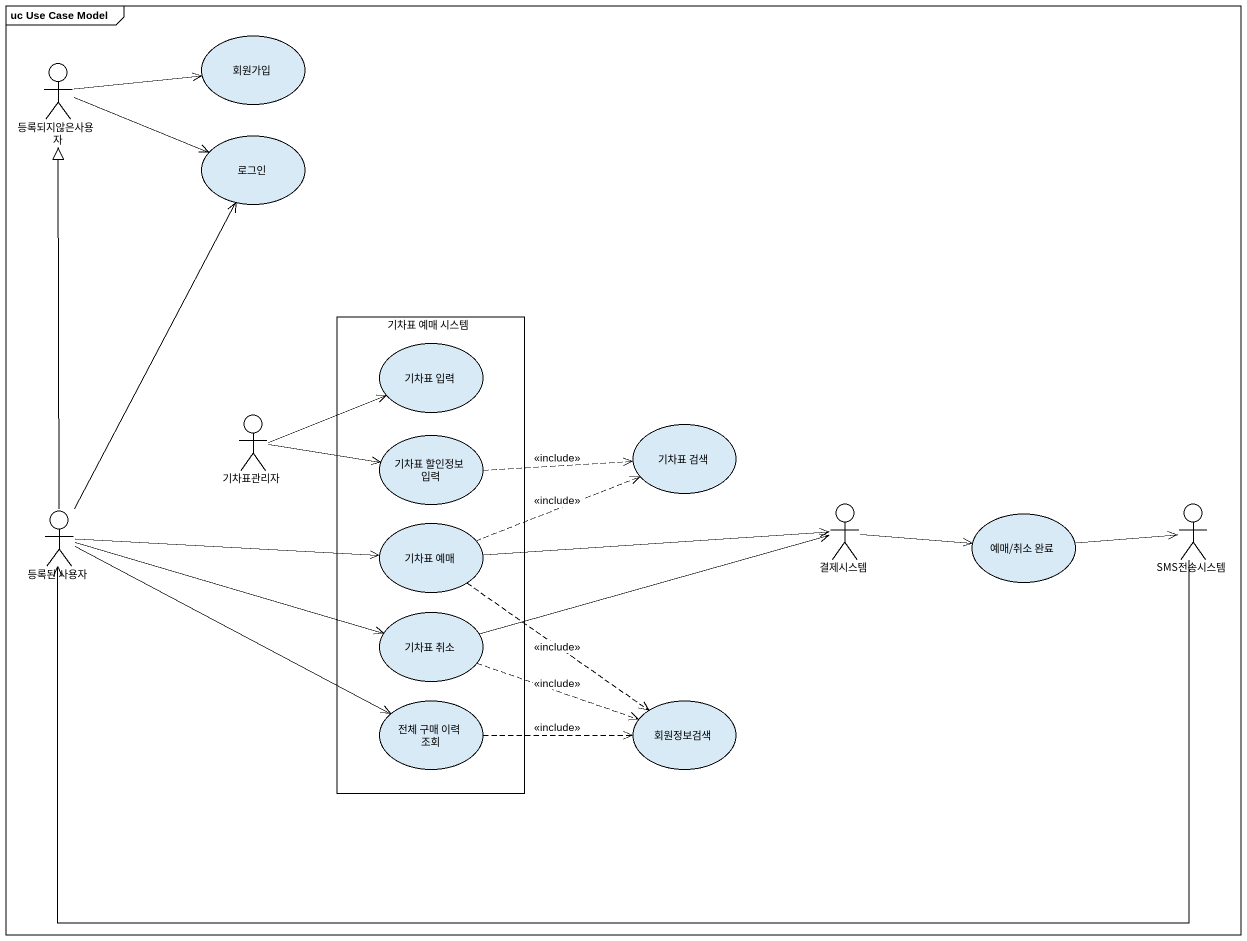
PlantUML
@startuml
mainframe uc Use Case Model
actor 등록되지않은사용자
usecase 회원가입
usecase 로그인
rectangle "기차표 예매 시스템" as 기차표_예매_시스템 {
  usecase "기차표 입력" as 기차표_입력
  usecase "기차표 할인정보 입력" as 기차표_할인정보_입력
  usecase "기차표 예매" as 기차표_예매
  usecase "기차표 취소" as 기차표_취소
  usecase "전체 구매 이력 조회" as 전체_구매_이력_조회
}
actor 기차표관리자
usecase "기차표 검색" as 기차표_검색
actor "등록된 사용자" as 등록된_사용자
actor 결제시스템
usecase "예매/취소 완료" as 예매_취소_완료
actor SMS전송시스템
usecase 회원정보검색
등록되지않은사용자 -right-> 회원가입
등록되지않은사용자 -right-> 로그인
기차표관리자 -right-> 기차표_입력
기차표관리자 -right-> 기차표_할인정보_입력
기차표_할인정보_입력 .right.> 기차표_검색 : <<include>>
등록된_사용자 -up-|> 등록되지않은사용자
등록된_사용자 -up-> 로그인
등록된_사용자 -right-> 기차표_예매
등록된_사용자 -right-> 기차표_취소
등록된_사용자 -right-> 전체_구매_이력_조회
기차표_예매 .right.> 기차표_검색 : <<include>>
기차표_예매 -right-> 결제시스템
기차표_예매 ..> 회원정보검색 : <<include>>
결제시스템 -right-> 예매_취소_완료
예매_취소_완료 -right-> SMS전송시스템
SMS전송시스템 -left-> 등록된_사용자
기차표_취소 -right-> 결제시스템
기차표_취소 .right.> 회원정보검색 : <<include>>
전체_구매_이력_조회 .right.> 회원정보검색 : <<include>>
@enduml
